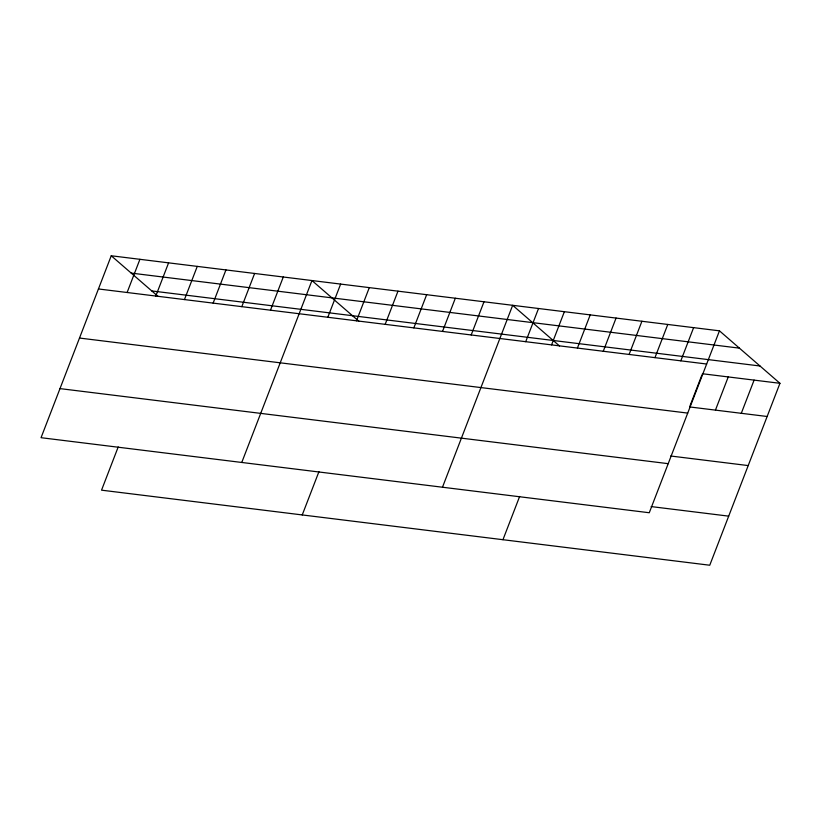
<?xml version="1.0" encoding="UTF-8"?>
<svg xmlns="http://www.w3.org/2000/svg" width="821" height="821" viewBox="0 0 821 821"><rect width="100%" height="100%" fill="white"/><g stroke="black" fill="none" stroke-linecap="round" stroke-linejoin="round"><path stroke-width="1.23" d="M111.246 255.772L41.05 437.696L649.267 512.745L719.463 330.832L111.246 255.772L158.125 296.443M127.111 292.502L139.919 259.313M155.785 296.042L168.592 262.853M118.214 446.932L101.537 490.168L709.755 565.228L779.95 383.304L719.463 330.832M184.458 299.583L197.266 266.394M213.132 303.123L225.939 269.924M241.805 306.654L254.613 273.465M270.478 310.194L283.286 277.005M241.764 462.459L311.959 280.546L358.839 321.216M327.825 317.275L340.633 284.087M356.499 320.806L369.306 287.617M302.241 514.941L318.928 471.706M385.172 324.346L397.98 291.157M413.846 327.887L426.653 294.698M442.519 331.427L455.327 298.239M471.192 334.958L484 301.769M442.478 487.233L512.673 305.309L559.542 345.98M525.717 341.69L538.525 308.501M551.568 344.882L564.376 311.693M502.955 539.705L519.642 496.469M577.409 348.073L590.217 314.884M603.261 351.265L616.068 318.066M629.112 354.446L641.919 321.257M654.963 357.638L667.771 324.449M680.814 360.83L693.622 327.641M690.051 405.738L701.945 374.92M715.44 410.12L728.248 376.921M741.291 413.302L754.099 380.113M131.206 273.095L739.423 348.145M151.772 290.932L759.989 365.992M98.438 288.961L706.655 364.021M702.407 373.74L779.95 383.304M689.599 406.929L767.142 416.493M79.504 338.047L687.721 413.096M670.654 456.004L748.208 465.579M59.984 388.61L668.212 463.67M651.145 506.578L728.689 516.142"/></g></svg>
